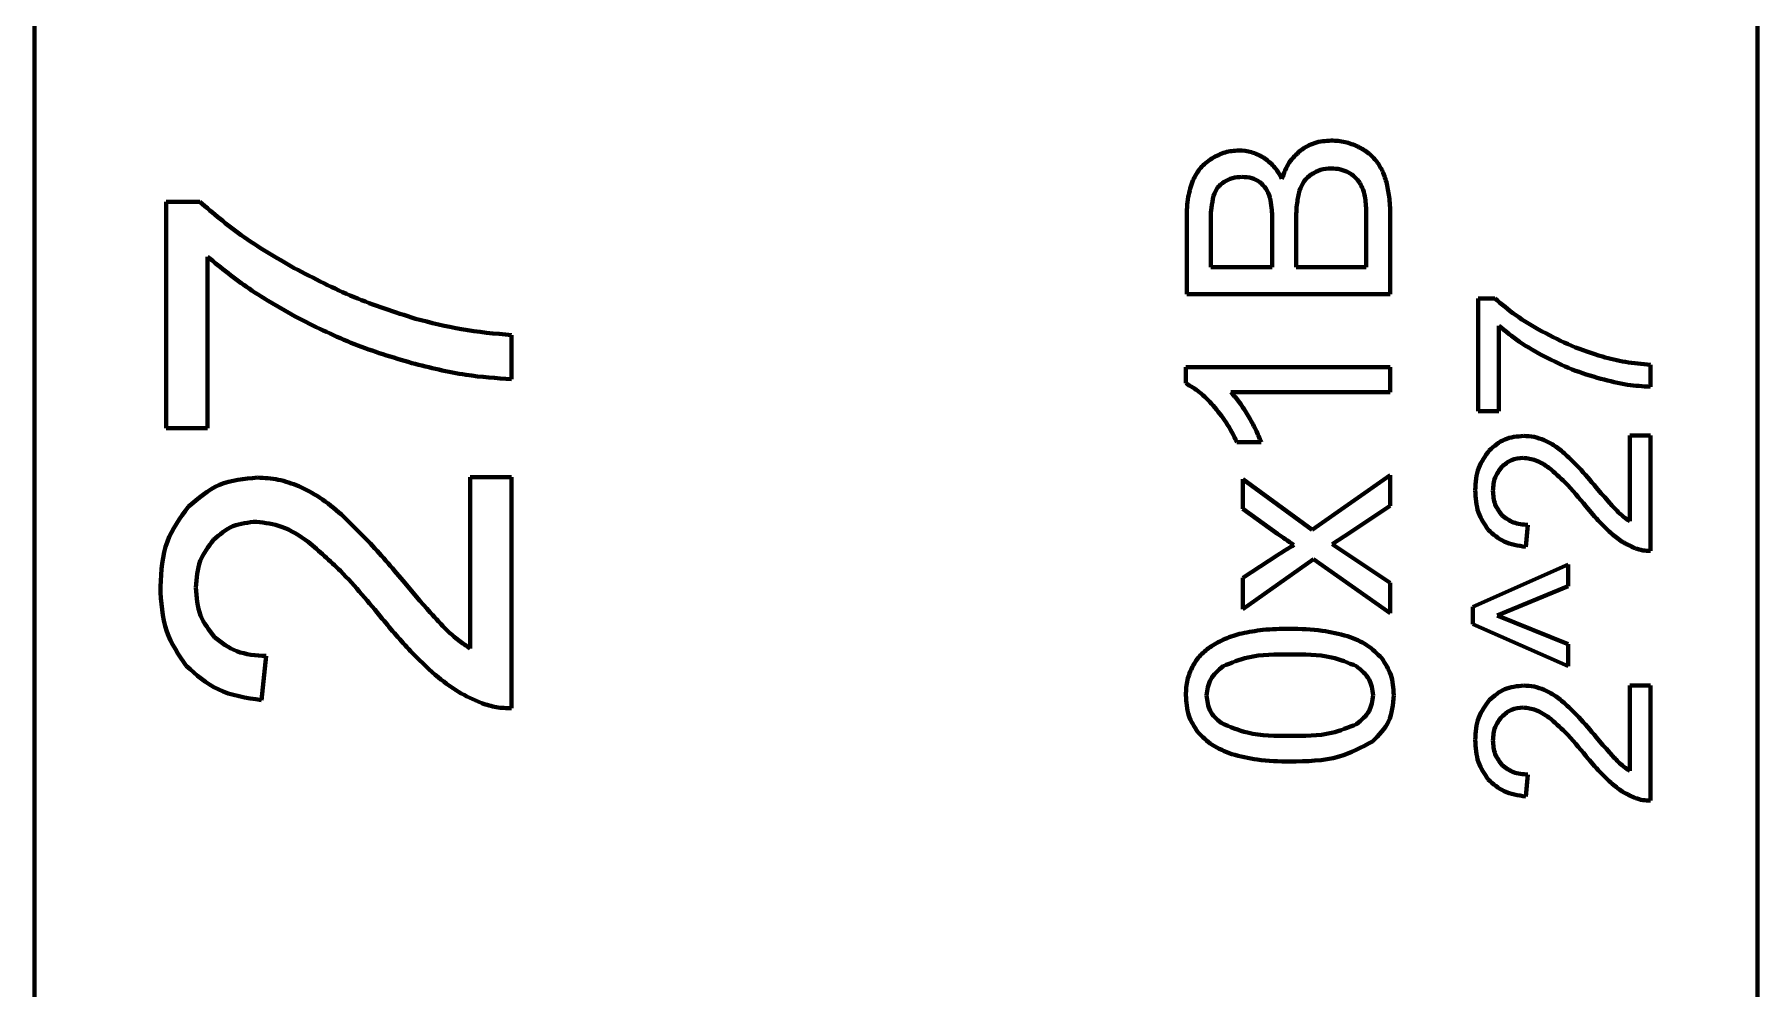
# Model space of a CAD drawing. Header units: millimetres. Extents: x 0 to 1189, y 0 to 841.
# Drawn here: x 372.85 to 402.85, y 581.56 to 598.18 of the extents above; entities that cross this region are included whole.
import ezdxf

# ---------------------------------------------------------------- set-up
doc = ezdxf.new("R2010")
doc.units = ezdxf.units.MM
doc.header["$LTSCALE"] = 0.75
doc.layers.add('Visible', color=7, linetype='Continuous', lineweight=70)

msp = doc.modelspace()

# ---------------------------------------------------------------- linework, layer by layer
at = {"layer": 'Visible', "extrusion": (-1e-16, -1, 0)}
for p, q in [((372.852, 123.899), (372.852, 673.232)), ((402.852, 123.899), (402.852, 673.232)), ((375.148, 591.319), (375.148, 595.262)), ((375.148, 595.262), (375.73, 595.262)), ((392.913, 593.653), (392.913, 594.983)), ((394.821, 594.942), (394.821, 594.122)), ((396.039, 594.122), (396.039, 595.004)), ((396.457, 595.004), (396.457, 593.653)), ((393.332, 594.83), (393.332, 594.122)), ((394.402, 594.122), (394.402, 594.888)), ((375.867, 594.303), (375.867, 591.319)), ((393.332, 594.122), (394.402, 594.122)), ((394.821, 594.122), (396.039, 594.122)), ((396.457, 593.653), (392.913, 593.653)), ((397.99, 591.614), (397.99, 593.579)), ((397.99, 593.579), (398.28, 593.579)), ((398.348, 593.101), (398.348, 591.614)), ((381.16, 592.94), (381.16, 592.171)), ((392.899, 592.101), (392.899, 592.381)), ((392.899, 592.381), (396.457, 592.381)), ((396.457, 592.381), (396.457, 591.946)), ((400.986, 592.422), (400.986, 592.039)), ((396.457, 591.946), (393.684, 591.946)), ((398.348, 591.614), (397.99, 591.614)), ((375.867, 591.319), (375.148, 591.319)), ((394.209, 591.076), (393.788, 591.076)), ((400.628, 589.7), (400.628, 591.189)), ((400.628, 591.189), (400.986, 591.189)), ((400.986, 591.189), (400.986, 589.183)), ((380.441, 587.48), (380.441, 590.467)), ((380.441, 590.467), (381.16, 590.467)), ((381.16, 590.467), (381.16, 586.441)), ((393.89, 589.913), (393.89, 590.433)), ((393.89, 590.433), (395.099, 589.546)), ((395.099, 589.546), (396.457, 590.501)), ((396.457, 590.501), (396.457, 589.966)), ((394.497, 589.48), (393.89, 589.913)), ((396.457, 589.966), (395.66, 589.439)), ((398.855, 589.636), (398.816, 589.253)), ((395.66, 589.439), (395.444, 589.299)), ((395.444, 589.299), (396.457, 588.625)), ((393.89, 588.712), (394.492, 589.106)), ((395.123, 589.036), (393.89, 588.168)), ((396.457, 588.098), (395.123, 589.036)), ((397.898, 588.207), (399.557, 588.942)), ((399.557, 588.942), (399.557, 588.567)), ((393.89, 588.168), (393.89, 588.712)), ((396.457, 588.625), (396.457, 588.098)), ((399.557, 588.567), (398.321, 588.056)), ((397.898, 587.907), (397.898, 588.207)), ((398.321, 588.056), (399.557, 587.559)), ((399.557, 587.176), (397.898, 587.907)), ((399.557, 587.559), (399.557, 587.176)), ((376.885, 587.351), (376.806, 586.583)), ((400.628, 585.351), (400.628, 586.84)), ((400.628, 586.84), (400.986, 586.84)), ((400.986, 586.84), (400.986, 584.833)), ((398.855, 585.287), (398.816, 584.904))]:
    msp.add_line(p, q, dxfattribs=at)
at = {"layer": 'Visible'}
for points, knots in [([(393.352, 596.019), (393.427, 596.059), (393.573, 596.139), (393.739, 596.151), (393.82, 596.158)], [0, 0, 0, 0, 0.02513945, 0.04929393, 0.04929393, 0.04929393, 0.04929393]), ([(393.82, 596.158), (393.895, 596.152), (394.046, 596.141), (394.18, 596.07), (394.248, 596.034)], [0, 0, 0, 0, 0.02227414, 0.04497324, 0.04497324, 0.04497324, 0.04497324]), ([(394.572, 595.662), (394.607, 595.762), (394.674, 595.953), (394.822, 596.09), (394.893, 596.156)], [0, 0, 0, 0, 0.03116462, 0.05975611, 0.05975611, 0.05975611, 0.05975611]), ([(394.893, 596.156), (394.974, 596.207), (395.138, 596.31), (395.331, 596.323), (395.43, 596.329)], [0, 0, 0, 0, 0.02796583, 0.05717654, 0.05717654, 0.05717654, 0.05717654]), ([(395.43, 596.329), (395.511, 596.325), (395.672, 596.317), (395.82, 596.255), (395.893, 596.224)], [0, 0, 0, 0, 0.02416749, 0.04779418, 0.04779418, 0.04779418, 0.04779418]), ([(395.893, 596.224), (395.959, 596.188), (396.084, 596.121), (396.178, 596.014), (396.223, 595.964)], [0, 0, 0, 0, 0.02229764, 0.04229852, 0.04229852, 0.04229852, 0.04229852]), ([(393.021, 595.634), (393.061, 595.711), (393.142, 595.865), (393.282, 595.968), (393.352, 596.019)], [0, 0, 0, 0, 0.02579215, 0.05134528, 0.05134528, 0.05134528, 0.05134528]), ([(394.248, 596.034), (394.312, 595.986), (394.447, 595.886), (394.529, 595.739), (394.572, 595.662)], [0, 0, 0, 0, 0.02383557, 0.04985164, 0.04985164, 0.04985164, 0.04985164]), ([(395.43, 595.843), (395.367, 595.84), (395.244, 595.832), (395.137, 595.771), (395.085, 595.742)], [0, 0, 0, 0, 0.01869732, 0.03634972, 0.03634972, 0.03634972, 0.03634972]), ([(395.729, 595.773), (395.683, 595.794), (395.588, 595.836), (395.484, 595.841), (395.43, 595.843)], [0, 0, 0, 0, 0.01489024, 0.03091179, 0.03091179, 0.03091179, 0.03091179]), ([(396.223, 595.964), (396.26, 595.907), (396.338, 595.787), (396.377, 595.649), (396.398, 595.576)], [0, 0, 0, 0, 0.0201925, 0.04278404, 0.04278404, 0.04278404, 0.04278404]), ([(392.913, 594.983), (392.916, 595.106), (392.92, 595.329), (392.99, 595.54), (393.021, 595.634)], [0, 0, 0, 0, 0.03669386, 0.06636875, 0.06636875, 0.06636875, 0.06636875]), ([(393.565, 595.611), (393.524, 595.58), (393.44, 595.516), (393.401, 595.419), (393.381, 595.369)], [0, 0, 0, 0, 0.01527404, 0.03086998, 0.03086998, 0.03086998, 0.03086998]), ([(393.875, 595.696), (393.819, 595.693), (393.709, 595.687), (393.612, 595.636), (393.565, 595.611)], [0, 0, 0, 0, 0.01672451, 0.03252936, 0.03252936, 0.03252936, 0.03252936]), ([(394.185, 595.605), (394.14, 595.632), (394.044, 595.687), (393.934, 595.693), (393.875, 595.696)], [0, 0, 0, 0, 0.01547448, 0.03266798, 0.03266798, 0.03266798, 0.03266798]), ([(394.361, 595.336), (394.342, 595.391), (394.305, 595.495), (394.224, 595.57), (394.185, 595.605)], [0, 0, 0, 0, 0.01720404, 0.03266098, 0.03266098, 0.03266098, 0.03266098]), ([(395.085, 595.742), (395.04, 595.704), (394.948, 595.628), (394.903, 595.517), (394.88, 595.46)], [0, 0, 0, 0, 0.01737385, 0.03534804, 0.03534804, 0.03534804, 0.03534804]), ([(395.926, 595.594), (395.9, 595.629), (395.846, 595.702), (395.769, 595.749), (395.729, 595.773)], [0, 0, 0, 0, 0.01293457, 0.02684269, 0.02684269, 0.02684269, 0.02684269]), ([(396.022, 595.323), (396.012, 595.374), (395.992, 595.469), (395.947, 595.554), (395.926, 595.594)], [0, 0, 0, 0, 0.01536258, 0.02887961, 0.02887961, 0.02887961, 0.02887961]), ([(396.398, 595.576), (396.415, 595.49), (396.453, 595.301), (396.456, 595.109), (396.457, 595.004)], [0, 0, 0, 0, 0.02633541, 0.05758666, 0.05758666, 0.05758666, 0.05758666]), ([(375.73, 595.262), (375.965, 595.062), (376.477, 594.627), (377.06, 594.291), (377.375, 594.109)], [0, 0, 0, 0, 0.0924683, 0.2012817, 0.2012817, 0.2012817, 0.2012817]), ([(393.381, 595.369), (393.367, 595.298), (393.331, 595.121), (393.331, 594.939), (393.332, 594.83)], [0, 0, 0, 0, 0.02165589, 0.05425553, 0.05425553, 0.05425553, 0.05425553]), ([(394.402, 594.888), (394.403, 594.978), (394.403, 595.128), (394.373, 595.276), (394.361, 595.336)], [0, 0, 0, 0, 0.0267937, 0.04500642, 0.04500642, 0.04500642, 0.04500642]), ([(394.88, 595.46), (394.863, 595.387), (394.823, 595.217), (394.821, 595.042), (394.821, 594.942)], [0, 0, 0, 0, 0.02241381, 0.05233695, 0.05233695, 0.05233695, 0.05233695]), ([(396.039, 595.004), (396.039, 595.069), (396.039, 595.176), (396.027, 595.282), (396.022, 595.323)], [0, 0, 0, 0, 0.01934478, 0.03197979, 0.03197979, 0.03197979, 0.03197979]), ([(377.46, 593.228), (377.164, 593.394), (376.603, 593.707), (376.103, 594.111), (375.867, 594.303)], [0, 0, 0, 0, 0.1014883, 0.1924764, 0.1924764, 0.1924764, 0.1924764]), ([(377.375, 594.109), (377.718, 593.93), (378.396, 593.576), (379.125, 593.342), (379.486, 593.226)], [0, 0, 0, 0, 0.1157471, 0.2291705, 0.2291705, 0.2291705, 0.2291705]), ([(398.28, 593.579), (398.397, 593.48), (398.652, 593.263), (398.943, 593.095), (399.1, 593.005)], [0, 0, 0, 0, 0.0460916, 0.1003307, 0.1003307, 0.1003307, 0.1003307]), ([(379.423, 592.454), (379.086, 592.554), (378.41, 592.755), (377.778, 593.07), (377.46, 593.228)], [0, 0, 0, 0, 0.1052458, 0.2114178, 0.2114178, 0.2114178, 0.2114178]), ([(379.486, 593.226), (379.751, 593.158), (380.302, 593.017), (380.868, 592.966), (381.16, 592.94)], [0, 0, 0, 0, 0.0821706, 0.1701321, 0.1701321, 0.1701321, 0.1701321]), ([(399.142, 592.566), (398.995, 592.648), (398.715, 592.804), (398.466, 593.006), (398.348, 593.101)], [0, 0, 0, 0, 0.0505878, 0.0959417, 0.0959417, 0.0959417, 0.0959417]), ([(399.1, 593.005), (399.27, 592.915), (399.609, 592.739), (399.972, 592.622), (400.152, 592.565)], [0, 0, 0, 0, 0.0576952, 0.1142322, 0.1142322, 0.1142322, 0.1142322]), ([(400.121, 592.179), (399.953, 592.229), (399.615, 592.33), (399.3, 592.487), (399.142, 592.566)], [0, 0, 0, 0, 0.0524608, 0.1053832, 0.1053832, 0.1053832, 0.1053832]), ([(400.152, 592.565), (400.284, 592.531), (400.558, 592.46), (400.841, 592.435), (400.986, 592.422)], [0, 0, 0, 0, 0.04095867, 0.08480396, 0.08480396, 0.08480396, 0.08480396]), ([(381.16, 592.171), (380.895, 592.19), (380.307, 592.231), (379.736, 592.375), (379.423, 592.454)], [0, 0, 0, 0, 0.0797315, 0.1762659, 0.1762659, 0.1762659, 0.1762659]), ([(393.373, 591.714), (393.296, 591.796), (393.156, 591.947), (392.979, 592.053), (392.899, 592.101)], [0, 0, 0, 0, 0.03350902, 0.06143575, 0.06143575, 0.06143575, 0.06143575]), ([(393.684, 591.946), (393.736, 591.887), (393.848, 591.758), (393.937, 591.613), (393.984, 591.534)], [0, 0, 0, 0, 0.02354784, 0.05104854, 0.05104854, 0.05104854, 0.05104854]), ([(400.986, 592.039), (400.854, 592.048), (400.561, 592.068), (400.277, 592.14), (400.121, 592.179)], [0, 0, 0, 0, 0.03974288, 0.08786137, 0.08786137, 0.08786137, 0.08786137]), ([(393.788, 591.076), (393.729, 591.193), (393.614, 591.42), (393.452, 591.618), (393.373, 591.714)], [0, 0, 0, 0, 0.03911937, 0.07637456, 0.07637456, 0.07637456, 0.07637456]), ([(393.984, 591.534), (394.03, 591.454), (394.115, 591.306), (394.179, 591.149), (394.209, 591.076)], [0, 0, 0, 0, 0.02753006, 0.05107997, 0.05107997, 0.05107997, 0.05107997]), ([(398.18, 590.931), (398.266, 591.005), (398.439, 591.154), (398.666, 591.175), (398.781, 591.185)], [0, 0, 0, 0, 0.03318338, 0.06672384, 0.06672384, 0.06672384, 0.06672384]), ([(398.781, 591.185), (398.842, 591.182), (398.965, 591.175), (399.08, 591.132), (399.139, 591.111)], [0, 0, 0, 0, 0.01816614, 0.03678524, 0.03678524, 0.03678524, 0.03678524]), ([(399.139, 591.111), (399.201, 591.08), (399.334, 591.013), (399.448, 590.916), (399.51, 590.863)], [0, 0, 0, 0, 0.02061183, 0.04471862, 0.04471862, 0.04471862, 0.04471862]), ([(397.938, 590.239), (397.945, 590.374), (397.959, 590.629), (398.11, 590.834), (398.18, 590.931)], [0, 0, 0, 0, 0.03960962, 0.07471135, 0.07471135, 0.07471135, 0.07471135]), ([(398.772, 590.802), (398.702, 590.796), (398.56, 590.783), (398.452, 590.69), (398.399, 590.644)], [0, 0, 0, 0, 0.0208066, 0.04151272, 0.04151272, 0.04151272, 0.04151272]), ([(399.221, 590.628), (399.147, 590.679), (399.01, 590.772), (398.847, 590.793), (398.772, 590.802)], [0, 0, 0, 0, 0.02650134, 0.04870383, 0.04870383, 0.04870383, 0.04870383]), ([(399.51, 590.863), (399.588, 590.787), (399.776, 590.605), (399.945, 590.405), (400.044, 590.288)], [0, 0, 0, 0, 0.03260303, 0.07851533, 0.07851533, 0.07851533, 0.07851533]), ([(375.53, 589.948), (375.703, 590.097), (376.049, 590.397), (376.506, 590.438), (376.735, 590.459)], [0, 0, 0, 0, 0.0665719, 0.1338601, 0.1338601, 0.1338601, 0.1338601]), ([(376.735, 590.459), (376.857, 590.453), (377.104, 590.439), (377.336, 590.353), (377.454, 590.31)], [0, 0, 0, 0, 0.03644456, 0.07379793, 0.07379793, 0.07379793, 0.07379793]), ([(398.399, 590.644), (398.354, 590.585), (398.262, 590.463), (398.252, 590.31), (398.246, 590.23)], [0, 0, 0, 0, 0.02152815, 0.04490674, 0.04490674, 0.04490674, 0.04490674]), ([(399.864, 589.959), (399.747, 590.102), (399.55, 590.342), (399.316, 590.545), (399.221, 590.628)], [0, 0, 0, 0, 0.05516413, 0.09293455, 0.09293455, 0.09293455, 0.09293455]), ([(377.454, 590.31), (377.578, 590.248), (377.846, 590.113), (378.074, 589.918), (378.198, 589.813)], [0, 0, 0, 0, 0.04135107, 0.08971365, 0.08971365, 0.08971365, 0.08971365]), ([(398.163, 589.549), (398.097, 589.646), (397.957, 589.854), (397.944, 590.105), (397.938, 590.239)], [0, 0, 0, 0, 0.03448188, 0.07377024, 0.07377024, 0.07377024, 0.07377024]), ([(398.246, 590.23), (398.252, 590.147), (398.262, 589.986), (398.361, 589.86), (398.408, 589.8)], [0, 0, 0, 0, 0.02456598, 0.04697131, 0.04697131, 0.04697131, 0.04697131]), ([(400.044, 590.288), (400.122, 590.196), (400.245, 590.048), (400.377, 589.909), (400.426, 589.858)], [0, 0, 0, 0, 0.03629636, 0.05759702, 0.05759702, 0.05759702, 0.05759702]), ([(375.044, 588.56), (375.059, 588.831), (375.087, 589.343), (375.389, 589.755), (375.53, 589.948)], [0, 0, 0, 0, 0.079464, 0.1498845, 0.1498845, 0.1498845, 0.1498845]), ([(378.198, 589.813), (378.354, 589.661), (378.731, 589.295), (379.071, 588.894), (379.27, 588.66)], [0, 0, 0, 0, 0.0654076, 0.157516, 0.157516, 0.157516, 0.157516]), ([(400.324, 589.471), (400.251, 589.539), (400.087, 589.691), (399.944, 589.863), (399.864, 589.959)], [0, 0, 0, 0, 0.02975268, 0.06709219, 0.06709219, 0.06709219, 0.06709219]), ([(400.426, 589.858), (400.459, 589.828), (400.522, 589.77), (400.594, 589.723), (400.628, 589.7)], [0, 0, 0, 0, 0.01330724, 0.0256381, 0.0256381, 0.0256381, 0.0256381]), ([(376.719, 589.69), (376.576, 589.677), (376.292, 589.651), (376.076, 589.465), (375.969, 589.373)], [0, 0, 0, 0, 0.04174184, 0.08328208, 0.08328208, 0.08328208, 0.08328208]), ([(377.618, 589.341), (377.469, 589.443), (377.195, 589.63), (376.868, 589.671), (376.719, 589.69)], [0, 0, 0, 0, 0.05316649, 0.09770871, 0.09770871, 0.09770871, 0.09770871]), ([(398.816, 589.253), (398.684, 589.272), (398.437, 589.308), (398.25, 589.472), (398.163, 589.549)], [0, 0, 0, 0, 0.03891673, 0.07312249, 0.07312249, 0.07312249, 0.07312249]), ([(398.408, 589.8), (398.47, 589.753), (398.601, 589.652), (398.767, 589.642), (398.855, 589.636)], [0, 0, 0, 0, 0.0227825, 0.04859979, 0.04859979, 0.04859979, 0.04859979]), ([(375.969, 589.373), (375.88, 589.255), (375.694, 589.011), (375.674, 588.704), (375.663, 588.544)], [0, 0, 0, 0, 0.04318937, 0.09009102, 0.09009102, 0.09009102, 0.09009102]), ([(378.908, 587.999), (378.674, 588.285), (378.279, 588.767), (377.809, 589.176), (377.618, 589.341)], [0, 0, 0, 0, 0.1106693, 0.1864437, 0.1864437, 0.1864437, 0.1864437]), ([(394.492, 589.106), (394.544, 589.139), (394.639, 589.201), (394.736, 589.259), (394.78, 589.285)], [0, 0, 0, 0, 0.01869445, 0.03387931, 0.03387931, 0.03387931, 0.03387931]), ([(394.78, 589.285), (394.729, 589.318), (394.634, 589.382), (394.541, 589.449), (394.497, 589.48)], [0, 0, 0, 0, 0.01818785, 0.03440349, 0.03440349, 0.03440349, 0.03440349]), ([(400.728, 589.226), (400.658, 589.257), (400.513, 589.321), (400.389, 589.42), (400.324, 589.471)], [0, 0, 0, 0, 0.02265838, 0.04743641, 0.04743641, 0.04743641, 0.04743641]), ([(400.986, 589.183), (400.942, 589.183), (400.854, 589.185), (400.769, 589.212), (400.728, 589.226)], [0, 0, 0, 0, 0.01323248, 0.0263837, 0.0263837, 0.0263837, 0.0263837]), ([(379.27, 588.66), (379.425, 588.474), (379.672, 588.178), (379.938, 587.899), (380.036, 587.796)], [0, 0, 0, 0, 0.0728171, 0.1155501, 0.1155501, 0.1155501, 0.1155501]), ([(375.495, 587.177), (375.364, 587.372), (375.083, 587.788), (375.057, 588.292), (375.044, 588.56)], [0, 0, 0, 0, 0.0691769, 0.1479965, 0.1479965, 0.1479965, 0.1479965]), ([(375.663, 588.544), (375.674, 588.375), (375.695, 588.054), (375.893, 587.8), (375.987, 587.679)], [0, 0, 0, 0, 0.04928381, 0.09423301, 0.09423301, 0.09423301, 0.09423301]), ([(379.831, 587.021), (379.684, 587.156), (379.355, 587.461), (379.068, 587.807), (378.908, 587.999)], [0, 0, 0, 0, 0.0596893, 0.1345991, 0.1345991, 0.1345991, 0.1345991]), ([(380.036, 587.796), (380.102, 587.736), (380.229, 587.62), (380.372, 587.526), (380.441, 587.48)], [0, 0, 0, 0, 0.0266968, 0.0514347, 0.0514347, 0.0514347, 0.0514347]), ([(393.345, 587.525), (393.423, 587.569), (393.59, 587.664), (393.774, 587.717), (393.872, 587.745)], [0, 0, 0, 0, 0.02705958, 0.05729507, 0.05729507, 0.05729507, 0.05729507]), ([(393.872, 587.745), (393.993, 587.768), (394.27, 587.821), (394.551, 587.823), (394.71, 587.824)], [0, 0, 0, 0, 0.03696178, 0.08429648, 0.08429648, 0.08429648, 0.08429648]), ([(394.71, 587.824), (394.898, 587.822), (395.239, 587.817), (395.569, 587.733), (395.716, 587.696)], [0, 0, 0, 0, 0.0564493, 0.10181, 0.10181, 0.10181, 0.10181]), ([(375.987, 587.679), (376.111, 587.585), (376.375, 587.383), (376.708, 587.362), (376.885, 587.351)], [0, 0, 0, 0, 0.04570583, 0.09750005, 0.09750005, 0.09750005, 0.09750005]), ([(393.014, 587.169), (393.057, 587.238), (393.144, 587.378), (393.277, 587.475), (393.345, 587.525)], [0, 0, 0, 0, 0.02413349, 0.04898112, 0.04898112, 0.04898112, 0.04898112]), ([(395.716, 587.696), (395.835, 587.651), (396.059, 587.564), (396.229, 587.394), (396.309, 587.313)], [0, 0, 0, 0, 0.03753988, 0.07125828, 0.07125828, 0.07125828, 0.07125828]), ([(376.806, 586.583), (376.542, 586.621), (376.046, 586.693), (375.67, 587.023), (375.495, 587.177)], [0, 0, 0, 0, 0.078074, 0.146697, 0.146697, 0.146697, 0.146697]), ([(392.899, 586.669), (392.903, 586.759), (392.91, 586.933), (392.98, 587.093), (393.014, 587.169)], [0, 0, 0, 0, 0.02692746, 0.05173875, 0.05173875, 0.05173875, 0.05173875]), ([(393.547, 587.173), (393.463, 587.103), (393.302, 586.969), (393.273, 586.763), (393.259, 586.664)], [0, 0, 0, 0, 0.03148979, 0.06035273, 0.06035273, 0.06035273, 0.06035273]), ([(394.71, 587.377), (394.463, 587.38), (394.06, 587.384), (393.69, 587.232), (393.547, 587.173)], [0, 0, 0, 0, 0.0730065, 0.1190832, 0.1190832, 0.1190832, 0.1190832]), ([(395.87, 587.173), (395.726, 587.232), (395.357, 587.383), (394.955, 587.379), (394.71, 587.377)], [0, 0, 0, 0, 0.0461337, 0.1188387, 0.1188387, 0.1188387, 0.1188387]), ([(396.16, 586.669), (396.146, 586.766), (396.116, 586.971), (395.954, 587.103), (395.87, 587.173)], [0, 0, 0, 0, 0.0285272, 0.0600539, 0.0600539, 0.0600539, 0.0600539]), ([(396.309, 587.313), (396.37, 587.22), (396.497, 587.024), (396.511, 586.791), (396.518, 586.669)], [0, 0, 0, 0, 0.03284543, 0.06879529, 0.06879529, 0.06879529, 0.06879529]), ([(380.641, 586.529), (380.502, 586.59), (380.21, 586.718), (379.961, 586.917), (379.831, 587.021)], [0, 0, 0, 0, 0.04545685, 0.09516608, 0.09516608, 0.09516608, 0.09516608]), ([(398.18, 586.581), (398.266, 586.656), (398.439, 586.805), (398.666, 586.826), (398.781, 586.836)], [0, 0, 0, 0, 0.03318337, 0.06672383, 0.06672383, 0.06672383, 0.06672383]), ([(398.781, 586.836), (398.842, 586.833), (398.965, 586.826), (399.08, 586.783), (399.139, 586.761)], [0, 0, 0, 0, 0.01816613, 0.03678526, 0.03678526, 0.03678526, 0.03678526]), ([(381.16, 586.441), (381.071, 586.443), (380.894, 586.446), (380.725, 586.501), (380.641, 586.529)], [0, 0, 0, 0, 0.02654674, 0.05293048, 0.05293048, 0.05293048, 0.05293048]), ([(393.107, 586.027), (393.046, 586.12), (392.919, 586.315), (392.906, 586.547), (392.899, 586.669)], [0, 0, 0, 0, 0.0327491, 0.06851517, 0.06851517, 0.06851517, 0.06851517]), ([(393.259, 586.664), (393.27, 586.569), (393.292, 586.376), (393.439, 586.249), (393.513, 586.185)], [0, 0, 0, 0, 0.02769224, 0.05597181, 0.05597181, 0.05597181, 0.05597181]), ([(395.871, 586.165), (395.955, 586.234), (396.116, 586.366), (396.146, 586.571), (396.16, 586.669)], [0, 0, 0, 0, 0.0314642, 0.05998375, 0.05998375, 0.05998375, 0.05998375]), ([(396.518, 586.669), (396.504, 586.508), (396.477, 586.196), (396.258, 585.972), (396.15, 585.864)], [0, 0, 0, 0, 0.04666467, 0.09101806, 0.09101806, 0.09101806, 0.09101806]), ([(397.938, 585.889), (397.945, 586.025), (397.959, 586.279), (398.11, 586.485), (398.18, 586.581)], [0, 0, 0, 0, 0.03960956, 0.07471133, 0.07471133, 0.07471133, 0.07471133]), ([(399.139, 586.761), (399.201, 586.73), (399.334, 586.663), (399.448, 586.566), (399.51, 586.514)], [0, 0, 0, 0, 0.02061182, 0.04471861, 0.04471861, 0.04471861, 0.04471861]), ([(399.51, 586.514), (399.588, 586.438), (399.776, 586.256), (399.945, 586.056), (400.044, 585.939)], [0, 0, 0, 0, 0.03260303, 0.0785153, 0.0785153, 0.0785153, 0.0785153]), ([(398.399, 586.294), (398.354, 586.236), (398.262, 586.114), (398.252, 585.961), (398.246, 585.881)], [0, 0, 0, 0, 0.02152814, 0.0449067, 0.0449067, 0.0449067, 0.0449067]), ([(398.772, 586.453), (398.702, 586.446), (398.56, 586.433), (398.452, 586.341), (398.399, 586.294)], [0, 0, 0, 0, 0.0208066, 0.04151273, 0.04151273, 0.04151273, 0.04151273]), ([(399.221, 586.279), (399.147, 586.329), (399.01, 586.422), (398.847, 586.443), (398.772, 586.453)], [0, 0, 0, 0, 0.02650133, 0.04870381, 0.04870381, 0.04870381, 0.04870381]), ([(399.864, 585.61), (399.747, 585.752), (399.55, 585.993), (399.316, 586.196), (399.221, 586.279)], [0, 0, 0, 0, 0.05516414, 0.09293459, 0.09293459, 0.09293459, 0.09293459]), ([(393.698, 585.643), (393.58, 585.688), (393.355, 585.775), (393.186, 585.946), (393.107, 586.027)], [0, 0, 0, 0, 0.03755126, 0.07122185, 0.07122185, 0.07122185, 0.07122185]), ([(393.513, 586.185), (393.665, 586.12), (394.045, 585.958), (394.46, 585.959), (394.71, 585.96)], [0, 0, 0, 0, 0.0491004, 0.1228677, 0.1228677, 0.1228677, 0.1228677]), ([(394.71, 585.96), (394.956, 585.958), (395.358, 585.954), (395.728, 586.106), (395.871, 586.165)], [0, 0, 0, 0, 0.0728558, 0.1189609, 0.1189609, 0.1189609, 0.1189609]), ([(400.044, 585.939), (400.122, 585.846), (400.245, 585.699), (400.377, 585.56), (400.426, 585.508)], [0, 0, 0, 0, 0.03629637, 0.05759704, 0.05759704, 0.05759704, 0.05759704]), ([(394.71, 585.513), (394.519, 585.516), (394.177, 585.52), (393.845, 585.605), (393.698, 585.643)], [0, 0, 0, 0, 0.0568131, 0.1023112, 0.1023112, 0.1023112, 0.1023112]), ([(396.15, 585.864), (395.96, 585.762), (395.513, 585.523), (395.003, 585.517), (394.71, 585.513)], [0, 0, 0, 0, 0.063809, 0.1501974, 0.1501974, 0.1501974, 0.1501974]), ([(398.163, 585.2), (398.097, 585.297), (397.957, 585.505), (397.944, 585.756), (397.938, 585.889)], [0, 0, 0, 0, 0.03448187, 0.07377026, 0.07377026, 0.07377026, 0.07377026]), ([(398.246, 585.881), (398.252, 585.797), (398.262, 585.637), (398.361, 585.511), (398.408, 585.45)], [0, 0, 0, 0, 0.02456597, 0.04697132, 0.04697132, 0.04697132, 0.04697132]), ([(400.324, 585.122), (400.251, 585.19), (400.087, 585.342), (399.944, 585.514), (399.864, 585.61)], [0, 0, 0, 0, 0.02975267, 0.06709219, 0.06709219, 0.06709219, 0.06709219]), ([(398.408, 585.45), (398.47, 585.403), (398.601, 585.303), (398.767, 585.292), (398.855, 585.287)], [0, 0, 0, 0, 0.0227825, 0.0485998, 0.0485998, 0.0485998, 0.0485998]), ([(400.426, 585.508), (400.459, 585.478), (400.522, 585.421), (400.594, 585.374), (400.628, 585.351)], [0, 0, 0, 0, 0.01330724, 0.02563809, 0.02563809, 0.02563809, 0.02563809]), ([(398.816, 584.904), (398.684, 584.923), (398.437, 584.959), (398.25, 585.123), (398.163, 585.2)], [0, 0, 0, 0, 0.03891673, 0.0731225, 0.0731225, 0.0731225, 0.0731225]), ([(400.728, 584.877), (400.658, 584.907), (400.513, 584.971), (400.389, 585.07), (400.324, 585.122)], [0, 0, 0, 0, 0.02265837, 0.04743641, 0.04743641, 0.04743641, 0.04743641]), ([(400.986, 584.833), (400.942, 584.834), (400.854, 584.835), (400.769, 584.863), (400.728, 584.877)], [0, 0, 0, 0, 0.01323248, 0.02638369, 0.02638369, 0.02638369, 0.02638369])]:
    msp.add_open_spline(points, degree=3, knots=knots, dxfattribs=at)

doc.saveas('drawing.dxf')
